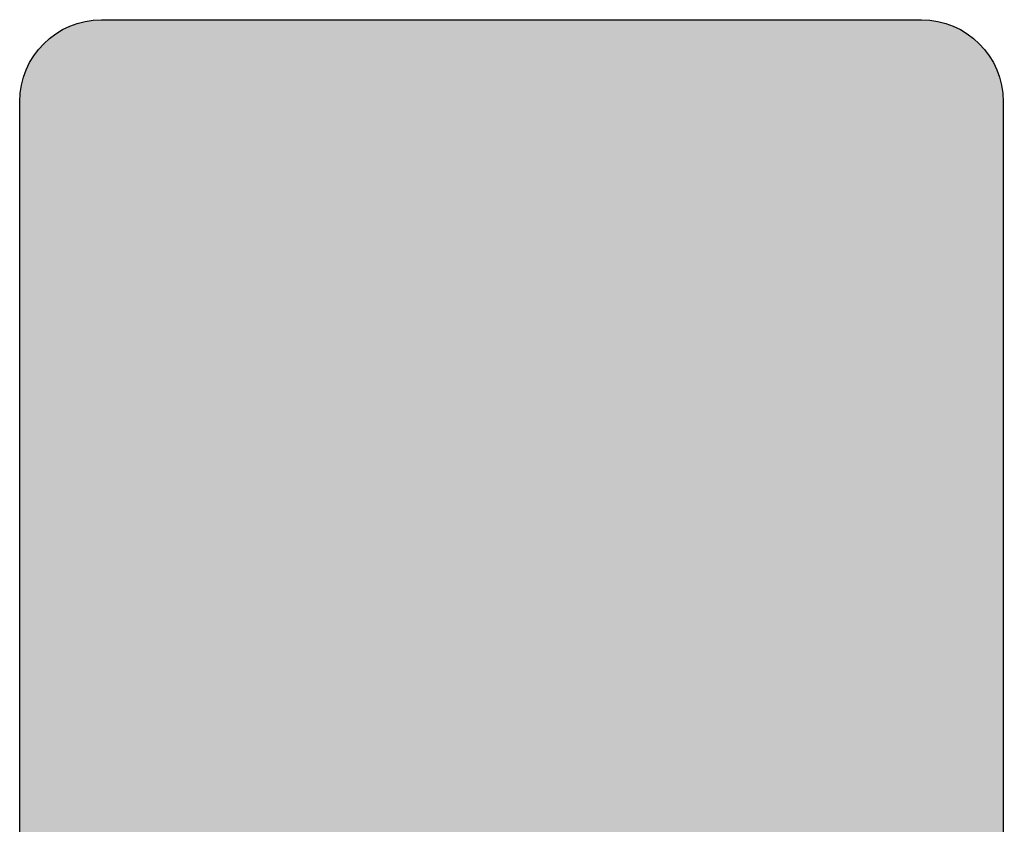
# Model space of a CAD drawing. Header units: millimetres. Extents: x -15 to 15, y -4 to 35.
# Drawn here: x -15 to 15, y 10.45 to 35 of the extents above; entities that cross this region are included whole.
import ezdxf

# ---------------------------------------------------------------- set-up
doc = ezdxf.new("R2010")
doc.units = ezdxf.units.MM
doc.layers.add('GREEN', color=7, linetype='Continuous', true_color=0x007f00)
doc.layers.add('WHITE', color=7, linetype='Continuous', true_color=0xf5f5f5)
doc.layers.add('L25', color=1, linetype='Continuous')
doc.layers.add('T25', color=1, linetype='Continuous')

# ---------------------------------------------------------------- blocks, each defined once
blk = doc.blocks.new('MR-GM-31-7')
at = {"layer": 'GREEN'}
h = blk.add_hatch(color=256, dxfattribs=at)
h.dxf.hatch_style = 1
edge = h.paths.add_edge_path(flags=16)
edge.add_line((14, 32.5), (14, 2.5))
edge.add_arc((12.5, 2.5), 1.5, -90, 0, ccw=False)
edge.add_line((12.5, 1), (-12.5, 1))
edge.add_arc((-12.5, 2.5), 1.5, 180, 270, ccw=False)
edge.add_line((-14, 2.5), (-14, 32.5))
edge.add_arc((-12.5, 32.5), 1.5, 90, 180, ccw=False)
edge.add_line((-12.5, 34), (12.5, 34))
edge.add_arc((12.5, 32.5), 1.5, 0, 90, ccw=False)
edge = h.paths.add_edge_path()
edge.add_line((14.5, 32.5), (14.5, 2.5))
edge.add_arc((12.5, 2.5), 2, -90, 0, ccw=False)
edge.add_line((12.5, 0.5), (-12.5, 0.5))
edge.add_arc((-12.5, 2.5), 2, 180, 270, ccw=False)
edge.add_line((-14.5, 2.5), (-14.5, 32.5))
edge.add_arc((-12.5, 32.5), 2, 90, 180, ccw=False)
edge.add_line((-12.5, 34.5), (12.5, 34.5))
edge.add_arc((12.5, 32.5), 2, 0, 90, ccw=False)
h = blk.add_hatch(color=256, dxfattribs=at)
h.dxf.hatch_style = 1
h.paths.add_polyline_path([(-10.65499999999997, 32.28750000000002), (-10.2349999999999, 32.28750000000002, 0.8275027774491394), (-11.71143326039373, 32.56872538293214, 0.1904761904761906), (-11.71143326039373, 30.43127461706786, 0.8275027774491402), (-10.2349999999999, 30.71249999999998), (-10.2349999999999, 30.79499999999996), (-10.65499999999997, 30.79499999999996), (-10.65499999999997, 30.71249999999998, -0.8275027774491398), (-11.32084245076567, 30.58567286652078, -0.1904761904761906), (-11.32084245076567, 32.41432713347922, -0.8275027774491434)])
h = blk.add_hatch(color=256, dxfattribs=at)
h.dxf.hatch_style = 1
h.paths.add_polyline_path([(-8.704999999999927, 33), (-9.125, 33), (-9.875, 30), (-9.442073909310011, 30), (-9.235823909310056, 30.82500000000005), (-8.914999999999964, 30.82500000000005), (-8.914999999999964, 31.245), (-9.130823909310038, 31.245), (-8.914999999999964, 32.10829563724053), (-8.699176090689662, 31.245), (-8.914849999999888, 31.245), (-8.914849999999888, 30.82500000000005), (-8.59417609068987, 30.82500000000005), (-8.387926090689689, 30), (-7.954999999999927, 30)])
h = blk.add_hatch(color=256, dxfattribs=at)
h.dxf.hatch_style = 1
h.paths.add_polyline_path([(-6.570960167014618, 32.57999999999993, -0.3448814639906144), (-6.294289893945688, 32.36339999999996, -0.1217796334961334), (-6.294289893945688, 32.04660000000001, -0.3448814639906173), (-6.570960167014618, 31.82999999999993), (-7.114849999999933, 31.82999999999993), (-7.114849999999933, 31.40999999999997), (-6.693148035571312, 31.40999999999997), (-6.291692113327827, 30), (-5.854999999999791, 30), (-6.274999999999864, 31.4751308106022, 0.2276138286676567), (-5.886565281002049, 31.94579999999996, 0.1217796334961332), (-5.886565281002049, 32.46420000000001, 0.3448814639906164), (-6.570960167014618, 33), (-7.534999999999854, 33), (-7.534999999999854, 30), (-7.114999999999782, 30), (-7.114999999999782, 32.57999999999993)])
h = blk.add_hatch(color=256, dxfattribs=at)
h.dxf.hatch_style = 1
h.paths.add_polyline_path([(-4.924999999999955, 30.41999999999996), (-4.924999999999955, 31.38), (-4.267781887096135, 31.38), (-4.267781887096135, 31.79999999999995), (-4.924999999999955, 31.79999999999995), (-4.924999999999955, 32.57999999999993), (-3.814999999999827, 32.57999999999993), (-3.814999999999827, 33), (-5.3449999999998, 33), (-5.3449999999998, 30), (-3.814999999999827, 30), (-3.814999999999827, 30.41999999999996)])
h = blk.add_hatch(color=256, dxfattribs=at)
h.dxf.hatch_style = 1
h.paths.add_polyline_path([(-1.694999999999936, 31.38), (-1.037781887096116, 31.38), (-1.037781887096116, 31.79999999999995), (-1.694999999999936, 31.79999999999995), (-1.694999999999936, 32.57999999999993), (-0.584999999999809, 32.57999999999993), (-0.584999999999809, 33), (-2.114999999999782, 33), (-2.114999999999782, 30), (-1.694999999999936, 30)])
h = blk.add_hatch(color=256, dxfattribs=at)
h.dxf.hatch_style = 1
h.paths.add_polyline_path([(0.9893418136691707, 30.6097431522029, -0.3280427996261503), (0.6601500000001579, 30.36750003260875), (0.6601500000001579, 29.94750001470595, 0.3281088988311429), (1.390279673787973, 30.48464785923238, 0.1523809523809524), (1.390279673787973, 32.51535214076773, 0.735537190082645), (-0.07027967378758149, 32.51535214076773, 0.1523809523809523), (-0.07027967378758149, 30.48464785923238, 0.3281631965406051), (0.6600000000000819, 29.94749999999999), (0.6600000000000819, 30.36750000000006, -0.3281631965406052), (0.3306581863312203, 30.6097431522029, -0.1523809523809523), (0.3306581863312203, 32.39025684779722, -0.7355371900826468), (0.9893418136691707, 32.39025684779722, -0.1523809523809522)])
h = blk.add_hatch(color=256, dxfattribs=at)
h.dxf.hatch_style = 1
h.paths.add_polyline_path([(3.109039832985445, 32.57999999999993, -0.3448814639906144), (3.385710106054376, 32.36339999999996, -0.1217796334961334), (3.385710106054376, 32.04660000000001, -0.3448814639906173), (3.109039832985445, 31.82999999999993), (2.565150000000131, 31.82999999999993), (2.565150000000131, 31.40999999999997), (2.986851964428752, 31.40999999999997), (3.38830788667201, 30), (3.825000000000045, 30), (3.4050000000002, 31.4751308106022, 0.2276138286676567), (3.793434718998014, 31.94579999999996, 0.1217796334961332), (3.793434718998014, 32.46420000000001, 0.3448814639906164), (3.109039832985445, 33), (2.144999999999982, 33), (2.144999999999982, 30), (2.565000000000055, 30), (2.565000000000055, 32.57999999999993)])
h = blk.add_hatch(color=256, dxfattribs=at)
h.dxf.hatch_style = 1
h.paths.add_polyline_path([(6.739341813669171, 30.6097431522029, -0.3280427996261503), (6.410150000000158, 30.36750003260875), (6.410150000000158, 29.94750001470595, 0.3281088988311429), (7.140279673787973, 30.48464785923238, 0.1523809523809524), (7.140279673787973, 32.51535214076773, 0.735537190082645), (5.679720326212419, 32.51535214076773, 0.1523809523809523), (5.679720326212419, 30.48464785923238, 0.3281631965406051), (6.410000000000082, 29.94749999999999), (6.410000000000082, 30.36750000000006, -0.3281631965406052), (6.08065818633122, 30.6097431522029, -0.1523809523809523), (6.08065818633122, 32.39025684779722, -0.7355371900826468), (6.739341813669171, 32.39025684779722, -0.1523809523809522)])
h = blk.add_hatch(color=256, dxfattribs=at)
h.dxf.hatch_style = 1
h.paths.add_polyline_path([(9.1550000000002, 30.78750000000002, -1), (8.315000000000055, 30.78750000000002), (8.315000000000055, 33), (7.894999999999982, 33), (7.894999999999982, 30.78750000000002, 1), (9.575000000000045, 30.78750000000002), (9.575000000000045, 33), (9.1550000000002, 33)])
h = blk.add_hatch(color=256, dxfattribs=at)
h.dxf.hatch_style = 1
h.paths.add_polyline_path([(11.19903983298536, 32.57999999999993, -0.3448814639906144), (11.47571010605429, 32.36339999999996, -0.1217796334961334), (11.47571010605429, 32.04660000000001, -0.3448814639906173), (11.19903983298536, 31.82999999999993), (10.65515000000005, 31.82999999999993), (10.65515000000005, 31.40999999999997), (11.07685196442867, 31.40999999999997), (11.47830788667216, 30), (11.91500000000019, 30), (11.49500000000012, 31.4751308106022, 0.2276138286676567), (11.88343471899793, 31.94579999999996, 0.1217796334961332), (11.88343471899793, 32.46420000000001, 0.3448814639906164), (11.19903983298536, 33), (10.23500000000013, 33), (10.23500000000013, 30), (10.6550000000002, 30), (10.6550000000002, 32.57999999999993)])
h = blk.add_hatch(color=256, dxfattribs=at)
h.dxf.hatch_style = 1
h.paths.add_polyline_path([(-9.8306541301572, 26.17099319038664), (-9.45801304061888, 28.5), (-8.901986959380793, 28.5), (-8.5293458698427, 26.17099319038664), (-8.110124644112148, 28.5), (-7.4699999999998, 28.5), (-8.279999999999973, 24), (-8.819999999999936, 24), (-9.179999999999836, 26.25), (-9.539999999999964, 24), (-10.07999999999993, 24), (-10.88999999999987, 28.5), (-10.24987535588753, 28.5)])
h = blk.add_hatch(color=256, dxfattribs=at)
h.dxf.hatch_style = 1
h.paths.add_polyline_path([(-6.839999999999918, 28.5), (-6.209999999999809, 28.5), (-6.209999999999809, 24), (-6.839999999999918, 24)])
h = blk.add_hatch(color=256, dxfattribs=at)
h.dxf.hatch_style = 1
h.paths.add_polyline_path([(-5.2199999999998, 28.5), (-4.589999999999918, 28.5), (-4.589999999999918, 24.63), (-2.924999999999955, 24.63), (-2.924999999999955, 24), (-5.2199999999998, 24)])
h = blk.add_hatch(color=256, dxfattribs=at)
h.dxf.hatch_style = 1
h.paths.add_polyline_path([(-0.5351677360661142, 27.38288659793807, -0.1148991755247306), (-0.5351677360661142, 25.11711340206182, -0.3486821690625638), (-1.14875018376938, 24.63), (-1.664774999999963, 24.63), (-1.664774999999963, 24), (-1.14875018376938, 24, 0.3486821690625636), (0.07841471163737879, 24.97422680412365, 0.1148991755247306), (0.07841471163737879, 27.52577319587624, 0.3486821690625638), (-1.14875018376938, 28.5), (-2.294999999999845, 28.5), (-2.294999999999845, 24), (-1.664999999999964, 24), (-1.664999999999964, 27.87), (-1.14875018376938, 27.87, -0.3486821690625634)])
h = blk.add_hatch(color=256, dxfattribs=at)
h.dxf.hatch_style = 1
h.paths.add_polyline_path([(1.125, 28.5), (1.755000000000109, 28.5), (1.755000000000109, 24.63), (3.420000000000073, 24.63), (3.420000000000073, 24), (1.125, 24)])
h = blk.add_hatch(color=256, dxfattribs=at)
h.dxf.hatch_style = 1
h.paths.add_polyline_path([(4.050000000000182, 28.5), (4.680000000000064, 28.5), (4.680000000000064, 24), (4.050000000000182, 24)])
h = blk.add_hatch(color=256, dxfattribs=at)
h.dxf.hatch_style = 1
h.paths.add_polyline_path([(6.300000000000182, 26.07000000000005), (7.285827169355798, 26.07000000000005), (7.285827169355798, 26.70000000000005), (6.300000000000182, 26.70000000000005), (6.300000000000182, 27.87), (7.965000000000146, 27.87), (7.965000000000146, 28.5), (5.670000000000073, 28.5), (5.670000000000073, 24), (6.300000000000182, 24)])
h = blk.add_hatch(color=256, dxfattribs=at)
h.dxf.hatch_style = 1
h.paths.add_polyline_path([(9.225000000000136, 24.63), (9.225000000000136, 26.07000000000005), (10.21082716935598, 26.07000000000005), (10.21082716935598, 26.70000000000005), (9.225000000000136, 26.70000000000005), (9.225000000000136, 27.87), (10.8900000000001, 27.87), (10.8900000000001, 28.5), (8.595000000000027, 28.5), (8.595000000000027, 24), (10.8900000000001, 24), (10.8900000000001, 24.63)])
h = blk.add_hatch(color=256, dxfattribs=at)
h.dxf.hatch_style = 1
edge = h.paths.add_edge_path()
edge.add_line((-0.04542989573269551, 12.63083560259054), (-0.3046670148083194, 12.37195942397814))
edge.add_line((-0.304667014808274, 12.37195942397807), (-0.4782761483310424, 12.20123986930441))
edge.add_line((-0.4782761483311333, 12.20123986930446), (-1.085316228858437, 11.78816591057634))
edge.add_arc((-3.492306000499184, 15.02319909234143), 4.032249923789998, 295.51887913681264, 306.65067346169275, ccw=False)
edge.add_arc((-2.831724559961685, 13.07270996335228), 2.002400003259594, 277.5085004298518, 302.52230198326146, ccw=False)
edge.add_arc((-5.265804437011866, 23.53988903995582), 12.74086010115168, 274.53362014669085, 282.21509323460157, ccw=False)
edge.add_arc((-4.399121219555354, 15.16280483900766), 4.326190356655899, 252.4014340812663, 271.85985488199884, ccw=False)
edge.add_arc((-5.602063890956742, 11.97029213339033), 0.9371125184128716, 145.8818947566543, 263.562783371134, ccw=False)
edge.add_line((-6.377883539182221, 12.49591913573431), (-5.793853419457946, 13.46704437301751))
edge.add_line((-5.793853419458173, 13.46704437301753), (-5.708393950331901, 13.66989863601093))
edge.add_arc((-6.578056115847858, 14.03627430831557), 0.9436860788349561, 337.1550352987889, 350.5741800196609)
edge.add_arc((-41.34847789112473, 13.90311029228621), 35.70137304256333, 359.9656816900896, 362.6917764795343)
edge.add_arc((-4.011066767566035, 15.87099896356472), 1.700555165570204, 142.4036126607549, 189.8612599907332, ccw=False)
edge.add_line((-5.358464433220888, 16.9084995186181), (-5.06393024896779, 17.32556656821198))
edge.add_line((-5.063930248967608, 17.32556656821191), (-4.738509176835123, 17.74979418571011))
edge.add_line((-4.738509176835123, 17.74979418571013), (-4.373034520892451, 18.07887134014663))
edge.add_line((-4.373034520892588, 18.07887134014663), (-4.068881110939264, 18.30747509499169))
edge.add_line((-4.068881110939174, 18.30747509499167), (-3.851629305372535, 18.52007686796801))
edge.add_line((-3.851629305372626, 18.5200768679681), (-3.636664500205734, 18.70753178502591))
edge.add_line((-3.636664500205598, 18.70753178502582), (-3.251984196236981, 18.96176671266223))
edge.add_line((-3.251984196237117, 18.96176671266221), (-2.936396886985631, 19.19494266642169))
edge.add_line((-2.936396886985676, 19.19494266642175), (-2.64596547943047, 19.32067456490913))
edge.add_line((-2.645965479430288, 19.32067456490915), (-2.444721573961169, 19.37325366187185))
edge.add_line((-2.44472157396126, 19.37325366187179), (-2.147429165206904, 19.44412060204979))
edge.add_line((-2.147429165206859, 19.44412060204979), (-1.977386164419158, 19.45304165217617))
edge.add_line((-1.977386164419158, 19.45304165217624), (-1.820289967726285, 19.44573737273156))
edge.add_line((-1.820289967726239, 19.44573737273151), (-1.473471201381744, 19.45580921015987))
edge.add_line((-1.473471201381926, 19.45580921015994), (-1.366188803840123, 19.4322162896508))
edge.add_line((-1.366188803840032, 19.4322162896508), (-1.270542905928414, 19.41159395709494))
edge.add_line((-1.270542905928323, 19.41159395709485), (-1.193559231388554, 19.34348460382182))
edge.add_line((-1.19355923138869, 19.34348460382182), (-1.091276060668497, 19.29804215647175))
edge.add_line((-1.091276060668406, 19.29804215647175), (-0.9594449330003954, 19.28895347651335))
edge.add_line((-0.9594449330004409, 19.28895347651337), (-0.8291470592580936, 19.29599297139912))
edge.add_line((-0.8291470592580481, 19.29599297139907), (-0.8100433789252293, 19.35807268520336))
edge.add_line((-0.8100433789252293, 19.35807268520341), (-0.8798917233403699, 19.44118612754608))
edge.add_line((-0.879891723340279, 19.44118612754608), (-1.083214218854437, 19.54012106395533))
edge.add_line((-1.083214218854664, 19.54012106395533), (-1.168556605032563, 19.60023540760299))
edge.add_line((-1.168556605032336, 19.60023540760301), (-1.32311769376056, 19.73429117493997))
edge.add_line((-1.323117693760651, 19.73429117493993), (-1.466313250608573, 19.87516357130096))
edge.add_line((-1.466313250608664, 19.87516357130096), (-1.662278529793503, 20.00804116760214))
edge.add_line((-1.662278529793412, 20.00804116760219), (-1.798864501108301, 20.21711223724019))
edge.add_line((-1.798864501108255, 20.21711223724014), (-1.945408958734242, 20.38493779620483))
edge.add_line((-1.945408958734333, 20.38493779620489), (-2.050693679641518, 20.49302855974959))
edge.add_line((-2.050693679641427, 20.49302855974952), (-2.106181558191111, 20.57836404980956))
edge.add_line((-2.106181558191111, 20.57836404980958), (-2.141354853227858, 20.65103899556505))
edge.add_line((-2.141354853227995, 20.65103899556505), (-2.187435366548379, 20.70466839033072))
edge.add_line((-2.187435366548243, 20.70466839033077), (-2.225306799633654, 20.7514874544501))
edge.add_line((-2.225306799633699, 20.75148745445006), (-2.256600728493322, 20.79273938330662))
edge.add_line((-2.256600728493368, 20.79273938330664), (-2.282952906801756, 20.82967627408214))
edge.add_line((-2.282952906801711, 20.82967627408209), (-2.305994782419111, 20.8635481308309))
edge.add_line((-2.30599478241902, 20.86354813083096), (-2.327052572713137, 20.89542428977474))
edge.add_line((-2.327052572713228, 20.89542428977472), (-2.346337878100258, 20.92580307527514))
edge.add_line((-2.346337878100258, 20.9258030752751), (-2.36380684800888, 20.95507185961346))
edge.add_line((-2.363806848008835, 20.95507185961355), (-2.379424370069046, 20.98362789346429))
edge.add_line((-2.379424370069046, 20.98362789346425), (-2.3931590221031, 21.01187145505105))
edge.add_line((-2.393159022103191, 21.01187145505105), (-2.404982691618488, 21.04020767252928))
edge.add_line((-2.404982691618443, 21.04020767252928), (-2.414868881532448, 21.06904778144219))
edge.add_line((-2.414868881532584, 21.06904778144212), (-2.42279132123399, 21.09881397720371))
edge.add_line((-2.422791321233944, 21.0988139772038), (-2.428781547516974, 21.12993363386504))
edge.add_line((-2.428781547516792, 21.12993363386499), (-2.433097726599454, 21.16275803559861))
edge.add_line((-2.433097726599499, 21.16275803559859), (-2.43605029717869, 21.19759046614336))
edge.add_line((-2.436050297178781, 21.19759046614342), (-2.437951064786012, 21.2347223926678))
edge.add_line((-2.437951064785921, 21.23472239266778), (-2.439114823006958, 21.27444171382165))
edge.add_line((-2.439114823007003, 21.2744417138216), (-2.439858940838167, 21.31703490775142))
edge.add_line((-2.439858940838121, 21.31703490775146), (-2.440502612575801, 21.36278834374984))
edge.add_line((-2.440502612575983, 21.3627883437498), (-2.44136609487382, 21.41198643959901))
edge.add_line((-2.441366094873729, 21.4119864395991), (-2.442717865110489, 21.46477538088386))
edge.add_line((-2.442717865110353, 21.46477538088379), (-2.444618117160962, 21.52078330071049))
edge.add_line((-2.444618117161099, 21.52078330071049), (-2.447075203003897, 21.57952018530348))
edge.add_line((-2.447075203003806, 21.57952018530352), (-2.450097577676479, 21.6404984344797))
edge.add_line((-2.450097577676615, 21.6404984344797), (-2.453693721852551, 21.70323025061061))
edge.add_line((-2.45369372185246, 21.70323025061055), (-2.457872141873713, 21.7672277465731))
edge.add_line((-2.45787214187385, 21.7672277465731), (-2.462641374287023, 21.83200302518865))
edge.add_line((-2.462641374286932, 21.83200302518867), (-2.468009863018688, 21.8970666500398))
edge.add_line((-2.468009863018779, 21.89706665003985), (-2.473948894268005, 21.9619410549978))
edge.add_line((-2.473948894267778, 21.96194105499774), (-2.480283305402554, 22.02622140480751))
edge.add_line((-2.480283305402736, 22.02622140480753), (-2.486801913210229, 22.08952696797492))
edge.add_line((-2.486801913210229, 22.08952696797496), (-2.493293994149735, 22.15148055642648))
edge.add_line((-2.493293994149553, 22.15148055642646), (-2.499547821070974, 22.21169432600984))
edge.add_line((-2.499547821071019, 22.21169432600982), (-2.505353299570743, 22.26979465064346))
edge.add_line((-2.505353299570743, 22.26979465064346), (-2.510499387212576, 22.32539681846884))
edge.add_line((-2.510499387212576, 22.32539681846879), (-2.514775364863772, 22.37811539314475))
edge.add_line((-2.514775364863908, 22.37811539314475), (-2.517945343899191, 22.42763450121365))
edge.add_line((-2.5179453438991, 22.42763450121367), (-2.519674318568059, 22.47394988041403))
edge.add_line((-2.51967431856815, 22.47394988041401), (-2.519605855537748, 22.51714028880794))
edge.add_line((-2.519605855537748, 22.51714028880804), (-2.517388669752472, 22.55728543125617))
edge.add_line((-2.517388669752336, 22.5572854312561), (-2.512678484861181, 22.59446729284678))
edge.add_line((-2.512678484861226, 22.59446729284684), (-2.50513882743312, 22.62877610248277))
edge.add_line((-2.505138827433257, 22.62877610248279), (-2.494437717026904, 22.66031912267119))
edge.add_line((-2.494437717026813, 22.66031912267113), (-2.480237902805493, 22.68922613338673))
edge.add_line((-2.480237902805584, 22.68922613338668), (-2.46221160336554, 22.71556115118067))
edge.add_line((-2.462211603365404, 22.71556115118074), (-2.440105194544276, 22.73908648572001))
edge.add_line((-2.44010519454423, 22.73908648572001), (-2.413663070349912, 22.75948794263297))
edge.add_line((-2.413663070349912, 22.75948794263297), (-2.382608135770306, 22.77643575711263))
edge.add_line((-2.382608135770397, 22.77643575711261), (-2.346658341973034, 22.78957416245255))
edge.add_line((-2.346658341973125, 22.7895741624526), (-2.305542901491617, 22.7985249168177))
edge.add_line((-2.305542901491435, 22.79852491681766), (-2.259009542690137, 22.80289857610517))
edge.add_line((-2.259009542690137, 22.80289857610524), (-2.206816265753468, 22.80230483780847))
edge.add_line((-2.206816265753559, 22.80230483780838), (-2.148932408312748, 22.79651253951943))
edge.add_line((-2.148932408312703, 22.79651253951943), (-2.086215461325673, 22.78592830700075))
edge.add_line((-2.086215461325764, 22.78592830700075), (-2.019766046145423, 22.77113136565454))
edge.add_line((-2.019766046145378, 22.77113136565458), (-1.950678744332254, 22.75270836145671))
edge.add_line((-1.950678744332208, 22.75270836145671), (-1.88003986961221, 22.73124855517831))
edge.add_line((-1.880039869612119, 22.73124855517835), (-1.808930892265153, 22.70734230087655))
edge.add_line((-1.80893089226538, 22.70734230087646), (-1.738430461527969, 22.68158048141165))
edge.add_line((-1.738430461527969, 22.68158048141163), (-1.669615479035337, 22.65455427167476))
edge.add_line((-1.669615479035201, 22.65455427167478), (-1.60337046991549, 22.6267813658063))
edge.add_line((-1.60337046991549, 22.62678136580632), (-1.539818119757274, 22.59848630918593))
edge.add_line((-1.539818119757228, 22.598486309186), (-1.478890428810473, 22.56982018081549))
edge.add_line((-1.478890428810473, 22.56982018081544), (-1.420519433121581, 22.54093403276217))
edge.add_line((-1.420519433121626, 22.54093403276215), (-1.364637145908364, 22.51197886840157))
edge.add_line((-1.364637145908318, 22.51197886840157), (-1.311175541286002, 22.48310563838586))
edge.add_line((-1.311175541286048, 22.48310563838584), (-1.260066532935707, 22.45446523454068))
edge.add_line((-1.260066532935753, 22.45446523454075), (-1.21125462500454, 22.42621581904821))
edge.add_line((-1.211254625004585, 22.42621581904814), (-1.164534085060313, 22.39808775028873))
edge.add_line((-1.164534085060268, 22.39808775028882), (-1.118887624787749, 22.36798002477799))
edge.add_line((-1.118887624787703, 22.36798002477792), (-1.07302047358271, 22.3332934244009))
edge.add_line((-1.073020473582801, 22.33329342440095), (-1.025615921372264, 22.29140317843985))
edge.add_line((-1.025615921372264, 22.29140317843985), (-0.9753744681059743, 22.23967653001894))
edge.add_line((-0.9753744681058834, 22.23967653001887), (-0.9210227222908542, 22.17548811493648))
edge.add_line((-0.9210227222908998, 22.17548811493657), (-0.8613058961404022, 22.09622705312324))
edge.add_line((-0.8613058961404931, 22.09622705312313), (-0.7949748901410658, 21.99929147324983))
edge.add_line((-0.7949748901410203, 21.99929147324985), (-0.7211891530644152, 21.88307963544817))
edge.add_line((-0.7211891530644152, 21.88307963544821), (-0.6407581096473223, 21.75000332822513))
edge.add_line((-0.6407581096473223, 21.75000332822515), (-0.5549058382390285, 21.60348612914479))
edge.add_line((-0.5549058382389376, 21.60348612914481), (-0.4648514793218965, 21.44694671154075))
edge.add_line((-0.464851479321851, 21.4469467115407), (-0.3718103446220539, 21.28379856441013))
edge.add_line((-0.3718103446221903, 21.28379856441006), (-0.2769970634936726, 21.11745464684486))
edge.add_line((-0.2769970634935817, 21.11745464684486), (-0.1816230644109055, 20.95132271371258))
edge.add_line((-0.1816230644108145, 20.95132271371267), (-0.08690108111113659, 20.78881318864071))
edge.add_line((-0.08690108111113659, 20.78881318864069), (0.005988847545813775, 20.63293895937124))
edge.add_line((0.00598884754572282, 20.63293895937124), (0.09601405180555958, 20.48509304800512))
edge.add_line((0.09601405180546863, 20.48509304800507), (0.1821834339742054, 20.34625540060358))
edge.add_line((0.1821834339743873, 20.34625540060358), (0.2635070803049075, 20.21740401387151))
edge.add_line((0.263507080304862, 20.2174040138716), (0.3389949244784475, 20.09951715345424))
edge.add_line((0.3389949244783566, 20.09951715345414), (0.4076566359114168, 19.99357351024134))
edge.add_line((0.4076566359115077, 19.99357351024139), (0.4685013729540515, 19.90055256425385))
edge.add_line((0.4685013729540515, 19.90055256425387), (0.5205393930588343, 19.82143213463191))
edge.add_line((0.5205393930586979, 19.82143213463189), (0.5632072823368617, 19.75675060692818))
edge.add_line((0.5632072823368617, 19.75675060692811), (0.5976149511204767, 19.70533769710805))
edge.add_line((0.5976149511204767, 19.70533769710812), (0.6252955914748327, 19.6655931419315))
edge.add_line((0.6252955914749236, 19.66559314193148), (0.6478065417067682, 19.63589932194211))
edge.add_line((0.6478065417068137, 19.63589932194213), (0.6667522902900146, 19.61462978969171))
edge.add_line((0.6667522902898781, 19.61462978969166), (0.6837734742531211, 19.60023514681602))
edge.add_line((0.6837734742532575, 19.60023514681609), (0.7003645441455774, 19.59138290786166))
edge.add_line((0.7003645441454864, 19.59138290786166), (0.7346456509143536, 19.54962405628282))
edge.add_line((0.7346456509144446, 19.54962405628282), (0.7997490759855281, 19.53027566864692))
edge.add_line((0.7997490759853463, 19.53027566864694), (0.8850881540624413, 19.56457501815328))
edge.add_line((0.8850881540624869, 19.56457501815316), (0.9246784025435772, 19.65252115235944))
edge.add_line((0.9246784025435772, 19.65252115235944), (0.9457929076801974, 19.7290346462848))
edge.add_line((0.9457929076802429, 19.72903464628484), (0.9422741910575041, 19.85215971039488))
edge.add_line((0.9422741910575496, 19.85215971039486), (0.9432004593004877, 20.01182141080415))
edge.add_line((0.9432004593004422, 20.01182141080415), (0.930883297070659, 20.18507589046708))
edge.add_line((0.9308832970707499, 20.18507589046715), (0.9115275988953272, 20.34337988448071))
edge.add_line((0.9115275988951907, 20.34337988448067), (0.8956917200428507, 20.54389754669228))
edge.add_line((0.8956917200430325, 20.54389754669228), (0.8764396756949282, 20.75994811297533))
edge.add_line((0.8764396756948827, 20.75994811297528), (0.8629062350462391, 21.02151255977556))
edge.add_line((0.8629062350462391, 21.0215125597756), (0.8380932731398388, 21.2379798195333))
edge.add_line((0.8380932731397479, 21.23797981953328), (0.8426044200226898, 21.43189800954872))
edge.add_line((0.8426044200227807, 21.43189800954872), (0.8561389633717681, 21.58748420966542))
edge.add_line((0.8561389633716772, 21.58748420966549), (0.8607956666927293, 21.99011535104119))
edge.add_line((0.8607956666928658, 21.99011535104114), (0.8722520395716856, 22.13643824030546))
edge.add_line((0.8722520395715492, 22.13643824030544), (0.9064760354895498, 22.24321863316545))
edge.add_line((0.9064760354895043, 22.2432186331655), (0.9414995227684813, 22.34641843506074))
edge.add_line((0.9414995227684813, 22.34641843506074), (0.975563225147198, 22.45041799108628))
edge.add_line((0.975563225147198, 22.45041799108628), (1.038255429625133, 22.56094350385037))
edge.add_line((1.038255429625224, 22.56094350385035), (1.147609114599299, 22.69033659026129))
edge.add_line((1.147609114599163, 22.69033659026127), (1.227950754965923, 22.81303686513765))
edge.add_line((1.227950754966059, 22.81303686513775), (1.33507367725515, 22.93127542439818))
edge.add_line((1.335073677255195, 22.93127542439811), (1.431038375318622, 22.98927915606912))
edge.add_line((1.431038375318622, 22.98927915606919), (1.513611881070528, 22.9781246289187))
edge.add_line((1.513611881070574, 22.97812462891864), (1.663136937578247, 22.81303686513768))
edge.add_line((1.663136937578201, 22.81303686513775), (1.765796129096862, 22.66133472442593))
edge.add_line((1.765796129096771, 22.66133472442584), (1.857297096389584, 22.45832166357748))
edge.add_line((1.85729709638963, 22.45832166357752), (1.950311865659705, 22.27540893188243))
edge.add_line((1.950311865659614, 22.27540893188245), (2.046179731617349, 22.0479990749915))
edge.add_line((2.046179731617485, 22.04799907499148), (2.148525756254139, 21.85005253057375))
edge.add_line((2.148525756254003, 21.85005253057375), (2.195249372905573, 21.61429593459818))
edge.add_line((2.195249372905664, 21.6142959345982), (2.210823911789475, 21.36741862317119))
edge.add_line((2.210823911789475, 21.36741862317115), (2.213049160972969, 21.12943807459378))
edge.add_line((2.213049160973014, 21.12943807459374), (2.217464372930772, 20.63665065682208))
edge.add_line((2.217464372930635, 20.6366506568221), (2.211910071574221, 20.47287202488326))
edge.add_line((2.211910071574266, 20.47287202488326), (2.21607607326664, 20.32436056563443))
edge.add_line((2.216076073266777, 20.32436056563449), (2.222095714145143, 20.19354310187196))
edge.add_line((2.222095714145098, 20.19354310187191), (2.202716859263774, 20.08146112917175))
edge.add_line((2.202716859263774, 20.08146112917177), (2.198564089974889, 19.98044891626382))
edge.add_line((2.198564089974752, 19.98044891626387), (2.165343038363562, 19.86421572411398))
edge.add_line((2.165343038363517, 19.86421572411393), (2.115510909596878, 19.64281957582755))
edge.add_line((2.115510909597106, 19.6428195758275), (2.108589259882183, 19.54734248092623))
edge.add_line((2.108589259882137, 19.54734248092632), (2.096130952015392, 19.42419074843388))
edge.add_line((2.096130952015301, 19.42419074843383), (2.105820379456054, 19.35915561201646))
edge.add_line((2.105820379455963, 19.35915561201648), (2.132120884052211, 19.31210877573369))
edge.add_line((2.132120884052256, 19.31210877573369), (2.184537880013977, 19.23310002601422))
edge.add_line((2.184537880013977, 19.2331000260142), (2.213790175567147, 19.18757314468437))
edge.add_line((2.213790175567283, 19.18757314468439), (2.261624211410117, 19.13923289185636))
edge.add_line((2.26162421140998, 19.1392328918563), (2.381133158112516, 19.13422801403622))
edge.add_line((2.381133158112561, 19.13422801403624), (2.467696545806348, 19.09348666717001))
edge.add_line((2.467696545806348, 19.09348666717005), (2.681955918427002, 19.04970903709977))
edge.add_line((2.681955918427093, 19.04970903709977), (2.925349439748425, 18.92629300188919))
edge.add_line((2.925349439748288, 18.92629300188912), (3.04880996952138, 18.86282225183079))
edge.add_line((3.048809969521471, 18.86282225183083), (3.172270499294564, 18.77819442634598))
edge.add_line((3.172270499294427, 18.77819442634598), (3.285148414392552, 18.70414490046387))
edge.add_line((3.285148414392552, 18.70414490046392), (3.510904244588937, 18.58778122372883))
edge.add_line((3.510904244589028, 18.58778122372883), (3.648474927262169, 18.48904868129305))
edge.add_line((3.648474927262214, 18.48904868129296), (3.835428939684107, 18.30568783715125))
edge.add_line((3.835428939684107, 18.30568783715125), (3.923615189907923, 18.21048123584269))
edge.add_line((3.923615189907878, 18.21048123584274), (4.082349999230428, 18.08706520063215))
edge.add_line((4.082349999230473, 18.0870652006322), (4.258722499677924, 17.91075719118708))
edge.add_line((4.258722499677788, 17.91075719118703), (4.384927650470445, 17.75084690335632))
edge.add_line((4.384927650470672, 17.75084690335632), (4.541219978652862, 17.5836094774673))
edge.add_line((4.541219978652862, 17.58360947746723), (4.63147268921839, 17.44057694213361))
edge.add_line((4.631472689218299, 17.4405769421337), (4.719524410006625, 17.33715362172613))
edge.add_line((4.71952441000667, 17.33715362172609), (4.882419707520239, 17.26453752139673))
edge.add_line((4.882419707520057, 17.26453752139673), (5.029905871192932, 17.19852279814809))
edge.add_line((5.029905871193023, 17.19852279814813), (5.740988476132816, 16.83315712860581))
edge.add_line((5.74098847613277, 16.83315712860576), (5.997746414152289, 16.70014035204331))
edge.add_line((5.997746414152289, 16.70014035204326), (6.172322116650958, 16.56544016400539))
edge.add_line((6.172322116651003, 16.56544016400539), (6.334090454468924, 16.42130803411981))
edge.add_line((6.334090454468878, 16.42130803411987), (6.450140838299012, 16.22795940455671))
edge.add_line((6.450140838299149, 16.22795940455671), (6.53831396585897, 16.04513655561916))
edge.add_line((6.538313965858833, 16.04513655561914), (6.499374200808688, 15.8307167050845))
edge.add_line((6.499374200808688, 15.83071670508457), (6.316506795658279, 15.7182228011209))
edge.add_line((6.31650679565837, 15.71822280112087), (6.105328663284399, 15.75347316419156))
edge.add_line((6.105328663284354, 15.75347316419152), (5.943561428166641, 15.83784335405369))
edge.add_line((5.943561428166731, 15.83784335405369), (5.521558027511356, 15.86245112767137))
edge.add_line((5.521558027511219, 15.86245112767142), (5.099554626856024, 15.87299752045949))
edge.add_line((5.099554626856161, 15.87299752045942), (4.832369244096253, 15.81150404046598))
edge.add_line((4.832369244096299, 15.81150404046605), (4.612910935251239, 15.79395386375604))
edge.add_line((4.612910935251193, 15.79395386375597), (4.468067944171298, 15.79614733820658))
edge.add_line((4.468067944171253, 15.79614733820665), (4.178383064711625, 15.79395386375604))
edge.add_line((4.178383064711625, 15.79395386375597), (3.910644126406714, 15.77859716149667))
edge.add_line((3.910644126406623, 15.77859716149669), (3.73288222359497, 15.76324045923732))
edge.add_line((3.73288222359497, 15.76324045923729), (3.603402052943284, 15.74130285740512))
edge.add_line((3.603402052943238, 15.74130285740512), (3.184235900131989, 15.65135707074162))
edge.add_line((3.18423590013208, 15.6513570707416), (2.916290756872923, 15.50846644929984))
edge.add_line((2.916290756872968, 15.50846644929993), (2.795589183223228, 15.43387736489583))
edge.add_line((2.795589183223228, 15.43387736489581), (2.655134939294248, 15.34393205445338))
edge.add_line((2.655134939294157, 15.34393205445338), (2.543211962646365, 15.2825057216369))
edge.add_line((2.54321196264641, 15.28250572163688), (2.336920997953848, 15.229854715286))
edge.add_line((2.336920997953939, 15.22985471528602), (2.220608171455069, 15.12455270258422))
edge.add_line((2.220608171455069, 15.1245527025842), (2.143797377414148, 14.94027418035607))
edge.add_line((2.143797377414103, 14.94027418035603), (2.025670950082758, 14.63884834714563))
edge.add_line((2.025670950082713, 14.63884834714565), (1.999987073817465, 14.41288525095376))
edge.add_line((1.999987073817465, 14.41288525095376), (1.997302430714399, 14.37770625656749))
edge.add_arc((2.564059247714113, 14.33445488436496), 0.5684047596677458, 175.6359993218474, 254.0038532055531)
edge.add_line((2.407422408133471, 13.7880586258683), (3.106651010488122, 13.57380579240132))
edge.add_line((3.106651010488122, 13.57380579240134), (3.445983107187976, 13.46704929445555))
edge.add_line((3.445983107188113, 13.46704929445548), (3.603214593894291, 13.2973113374597))
edge.add_line((3.603214593894336, 13.29731133745975), (3.466005596916239, 13.23852898426762))
edge.add_line((3.466005596916148, 13.23852898426765), (3.102295344346021, 13.23852898426765))
edge.add_line((3.102295344345976, 13.23852898426765), (2.743724777823672, 13.23499589982371))
edge.add_line((2.743724777823672, 13.23499589982362), (2.534027571938123, 13.15897910452009))
edge.add_line((2.534027571938168, 13.15897910452009), (2.667680360483837, 13.03458776846824))
edge.add_line((2.6676803604837, 13.03458776846833), (2.908461584819906, 12.9903373025664))
edge.add_line((2.908461584820088, 12.99033730256633), (3.283062105445697, 12.87712716204737))
edge.add_arc((3.279180456361019, 12.82058740168543), 0.05667284800863545, -90.48034776311971, 86.0726101786654, ccw=False)
edge.add_line((3.278705336603252, 12.76391654530732), (3.025041264788842, 12.60766696917897))
edge.add_line((3.025041264788797, 12.60766696917892), (2.702395570986527, 12.54981419960113))
edge.add_line((2.70239557098671, 12.54981419960109), (1.993739716666914, 12.53967307098089))
edge.add_line((1.993739716666823, 12.53967307098094), (1.349079073627672, 12.75738517273039))
edge.add_line((1.349079073627763, 12.75738517273044), (0.9419290458672094, 13.16084255773878))
edge.add_line((0.9419290458672549, 13.16084255773876), (0.7985747001775507, 13.49889097275527))
edge.add_line((0.7985747001773689, 13.49889097275525), (0.3942398662551113, 13.71568301531265))
edge.add_line((0.3942398662552478, 13.71568301531261), (-0.3395156520460205, 14.07706864601496))
edge.add_line((-0.339515652045975, 14.07706864601505), (-1.277868387395574, 13.55913913453599))
edge.add_arc((-1.223399511640991, 13.32273148592071), 0.2426013906592172, 102.9746568435326, 220.0752855113004)
edge.add_line((-1.409037894890162, 13.16654625801971), (-1.132443170563101, 12.86174902983782))
edge.add_arc((-1.215509133448904, 12.78588110437727), 0.1124984280062017, -137.1344590539466, 42.40687438652628, ccw=False)
edge.add_line((-1.297965100165129, 12.70935065385743), (-2.769811954304441, 12.73548519236624))
edge.add_arc((-2.608126962912365, 16.0647571799982), 3.333195764438732, 252.13796473082562, 267.2196339279891, ccw=False)
edge.add_line((-3.630504816390612, 12.89222860978975), (-3.93105570449934, 13.01850197168367))
edge.add_line((-3.931055704499386, 13.01850197168358), (-4.24467469373476, 13.25145362529838))
edge.add_arc((-4.421921454443691, 12.67570743837962), 0.6024118905975856, 72.88871800183209, 133.2765748397582)
edge.add_arc((-3.678707073158876, 11.80042323568102), 1.750146413758308, 131.3471095884553, 144.703343447784)
edge.add_line((-5.107126362781855, 12.81167533215535), (-5.538404575569166, 12.32158904054163))
edge.add_arc((-5.3055947195096, 12.08985099201823), 0.3284858478106624, 135.1321929099205, 219.7887743027705)
edge.add_arc((-5.253360701283327, 12.09528419001026), 0.3732480417064917, 215.2936990734687, 270.270818854008)
edge.add_arc((-4.398834520098717, 15.2657362675593), 3.64485719211828, 256.4694930508558, 276.3435704446283)
edge.add_arc((-5.84291083445305, 24.16355838393542), 12.65583424359452, 278.3908222197575, 293.8030138246067)
edge.add_line((-0.7350993618426855, 12.58424914885541), (-0.1511182049456238, 12.78660133806716))
edge.add_arc((-0.1102875740625677, 12.70056719748231), 0.09523136964515448, -47.07396077225991, 115.38837876698301, ccw=False)
at = {"layer": 'WHITE', "transparency": 33554687}
blk.add_hatch(color=256, dxfattribs=at).paths.add_polyline_path([(-12.5, 0), (12.5, 0, 0.414213562373095), (15, 2.5), (15, 32.5, 0.414213562373095), (12.5, 35), (-12.5, 35, 0.414213562373095), (-15, 32.5), (-15, 2.5, 0.414213562373095)])
at = {"layer": 'L25'}
blk.add_lwpolyline([(15, 32.5), (15, 2.5, -0.414213562373095), (12.5, 0), (-12.5, 0, -0.414213562373095), (-15, 2.5), (-15, 32.5, -0.414213562373095), (-12.5, 35), (12.5, 35, -0.414213562373095)], format="xyb", close=True, dxfattribs=at)

msp = doc.modelspace()

# ---------------------------------------------------------------- block references
at = {"layer": 'T25'}
msp.add_blockref('MR-GM-31-7', (0, 0), dxfattribs=at)

doc.saveas('drawing.dxf')
